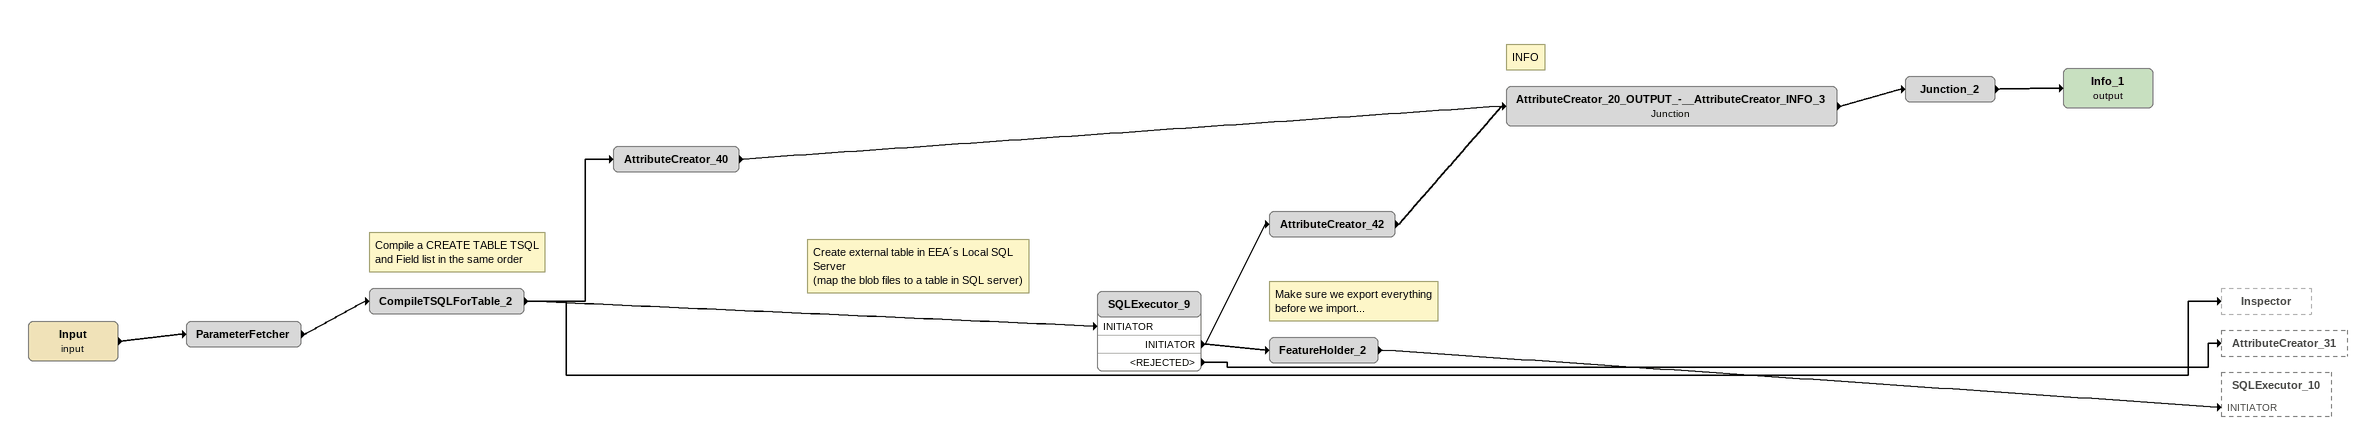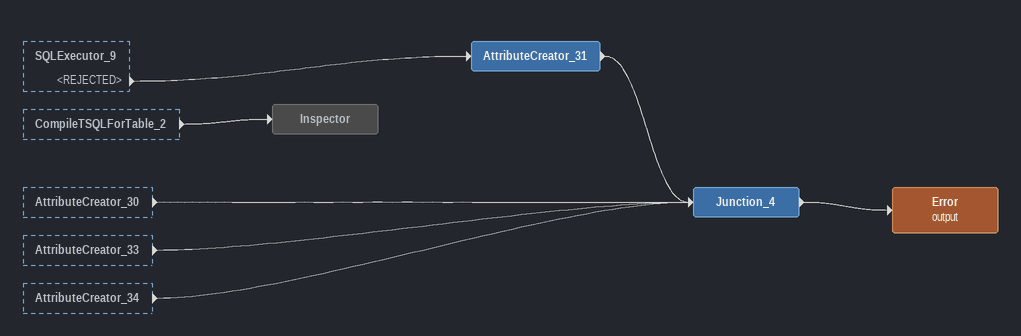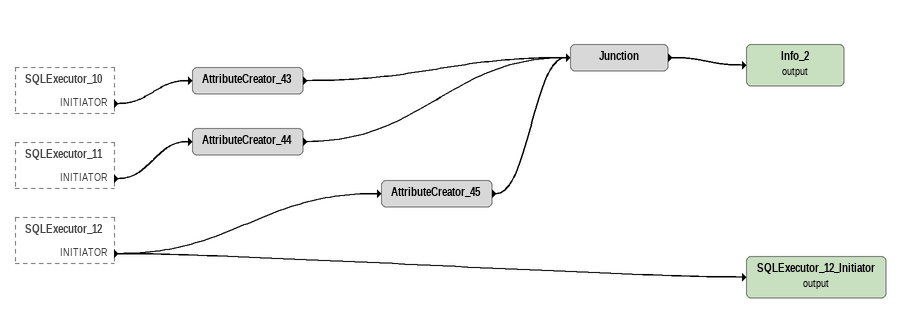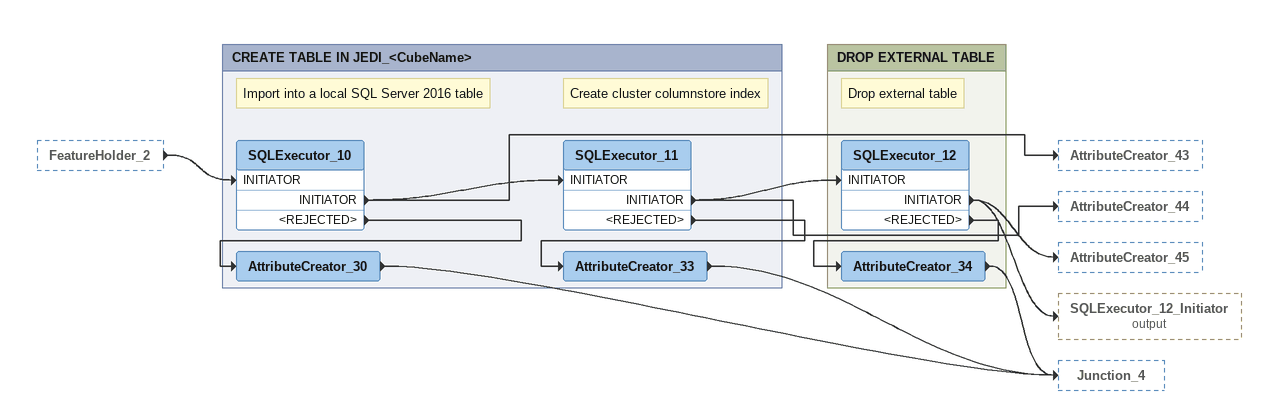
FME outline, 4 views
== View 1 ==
Input (input)
    -> ParameterFetcher
ParameterFetcher
    -> CompileTSQLForTable_2
Note: Compile a CREATE TABLE TSQL / and Field list in the same order
CompileTSQLForTable_2
    -> AttributeCreator_40
    -> SQLExecutor_9 [INITIATOR]
    -> Inspector
AttributeCreator_40
    -> AttributeCreator_20_OUTPUT_-__AttributeCreator_INFO_3
Note: Create external table in EEA´s Local SQL Server / (map the blob files to a table in SQL server)
SQLExecutor_9
    INITIATOR -> FeatureHolder_2
    INITIATOR -> AttributeCreator_42
    <REJECTED> -> AttributeCreator_31
AttributeCreator_42
    -> AttributeCreator_20_OUTPUT_-__AttributeCreator_INFO_3
Note: INFO
AttributeCreator_20_OUTPUT_-__AttributeCreator_INFO_3: Junction
    -> Junction_2
Junction_2
    -> Info_1 (output)
Info_1 (output)
Note: Make sure we export everything / before we import...
FeatureHolder_2
    -> SQLExecutor_10 [INITIATOR]

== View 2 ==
SQLExecutor_9 [outside]
    <REJECTED> -> AttributeCreator_31
CompileTSQLForTable_2 [outside]
    -> Inspector
AttributeCreator_30 [outside]
    -> Junction_4
AttributeCreator_33 [outside]
    -> Junction_4
AttributeCreator_34 [outside]
    -> Junction_4
AttributeCreator_31
    -> Junction_4
Junction_4
    -> Error (output)
Error (output)
Inspector [off]

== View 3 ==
SQLExecutor_10 [outside]
    INITIATOR -> AttributeCreator_43
SQLExecutor_11 [outside]
    INITIATOR -> AttributeCreator_44
SQLExecutor_12 [outside]
    INITIATOR -> AttributeCreator_45
    INITIATOR -> SQLExecutor_12_Initiator (output)
AttributeCreator_43
    -> Junction
AttributeCreator_44
    -> Junction
AttributeCreator_45
    -> Junction
Junction
    -> Info_2 (output)
Info_2 (output)
SQLExecutor_12_Initiator (output)

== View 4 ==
FeatureHolder_2 [outside]
    -> SQLExecutor_10 [INITIATOR]

Bookmark: CREATE TABLE IN JEDI_<CubeName>
Note: Import into a local SQL Server 2016 table
SQLExecutor_10
    INITIATOR -> SQLExecutor_11 [INITIATOR]
    INITIATOR -> AttributeCreator_43
    <REJECTED> -> AttributeCreator_30
Note: Create cluster columnstore index
SQLExecutor_11
    INITIATOR -> SQLExecutor_12 [INITIATOR]
    INITIATOR -> AttributeCreator_44
    <REJECTED> -> AttributeCreator_33
AttributeCreator_33
    -> Junction_4
AttributeCreator_30
    -> Junction_4

Bookmark: DROP EXTERNAL TABLE
Note: Drop external table
SQLExecutor_12
    INITIATOR -> AttributeCreator_45
    INITIATOR -> SQLExecutor_12_Initiator (output)
    <REJECTED> -> AttributeCreator_34
AttributeCreator_34
    -> Junction_4
